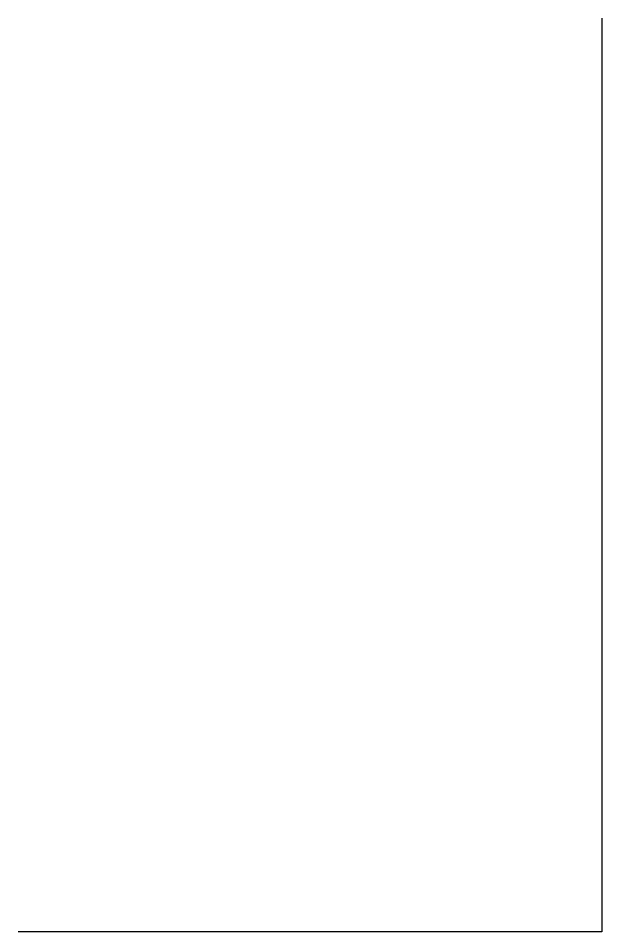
# Model space of a CAD drawing. Header units: inches. Extents: x 400.4 to 411.9, y 336.9 to 354.9.
import ezdxf

# ---------------------------------------------------------------- set-up
doc = ezdxf.new("R2010")
doc.units = ezdxf.units.IN
doc.header["$MEASUREMENT"] = 0

msp = doc.modelspace()

# ---------------------------------------------------------------- linework, layer by layer
for p, q in [((411.9, 354.944), (411.9, 336.944)), ((411.9, 336.944, 9), (400.4, 336.944, 9))]:
    msp.add_line(p, q)

doc.saveas('drawing.dxf')
